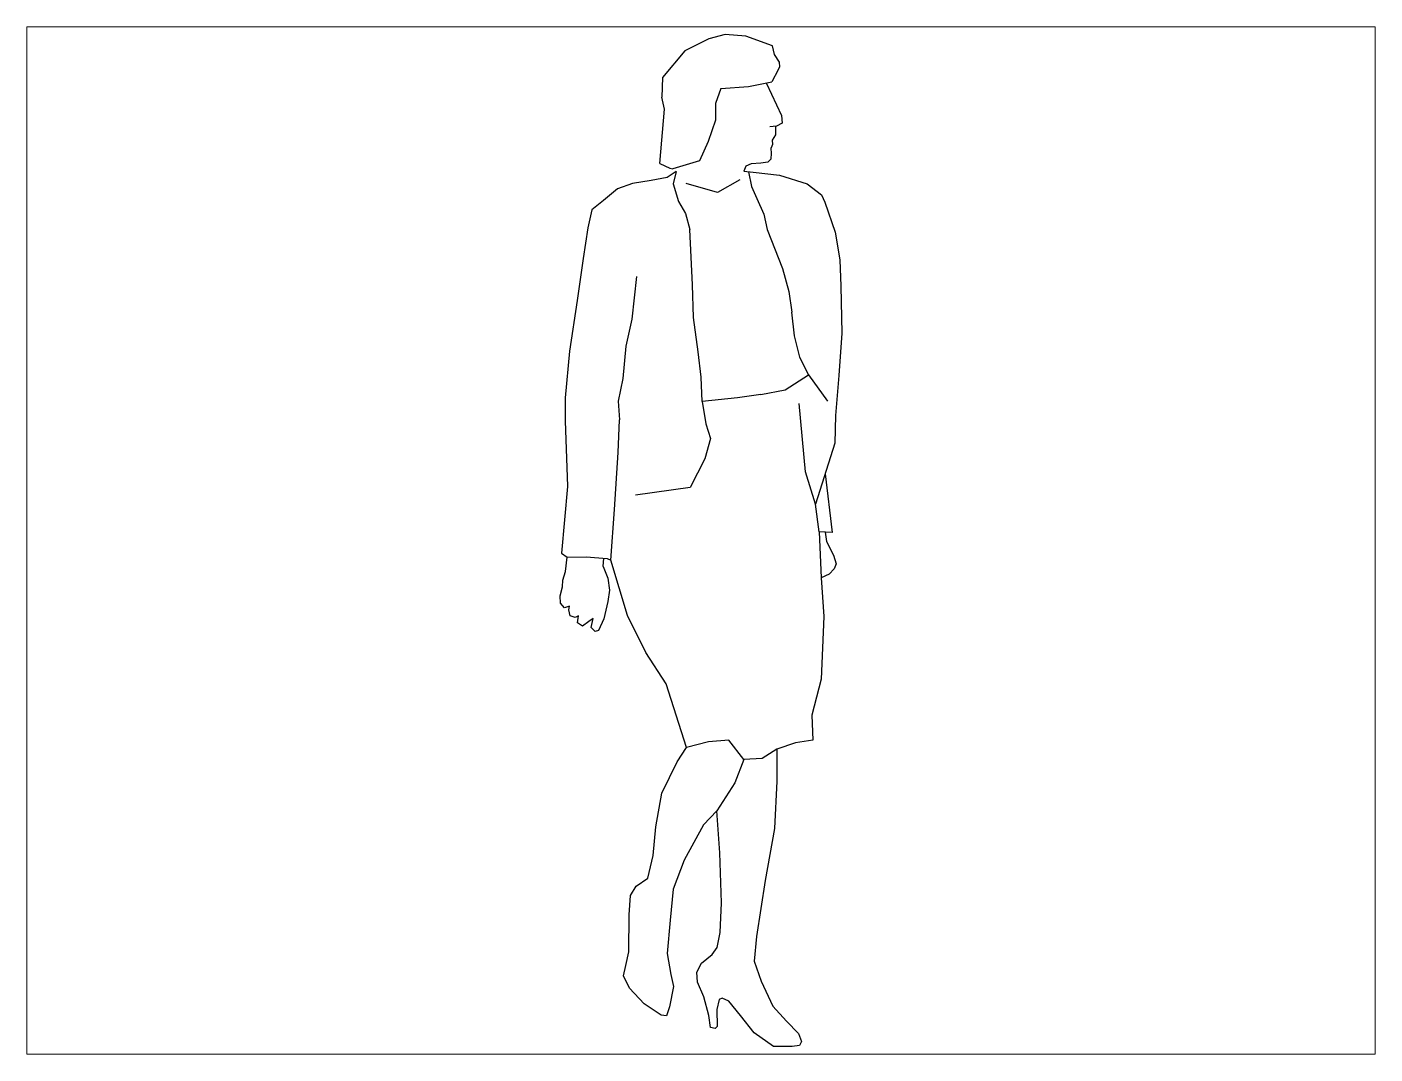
# Paper-space layout 'Layout1' of a CAD drawing. Header units: millimetres. Extents: x 1.05 to 9.45, y 0.8 to 7.2.
# The model-space entities are those that its viewports show. They can reach past a viewport. Long polylines and large blocks are cut down to what shows.
import ezdxf

# ---------------------------------------------------------------- set-up
doc = ezdxf.new("R2010")
doc.units = ezdxf.units.MM
doc.header["$MEASUREMENT"] = 0

# ---------------------------------------------------------------- blocks, each defined once
blk = doc.blocks.new('SYMBOL_Human_7_2D')
for p, q in [((68.6, 1699), (41.3, 1691.8)), ((103.3, 1696.3), (68.6, 1699)), ((147.7, 1679.7), (103.3, 1696.3)), ((1.2, 1671.7), (-36.2, 1627.1)), ((41.3, 1691.8), (1.2, 1671.7)), ((-36.2, 1627.1), (-37.4, 1594)), ((157.5, 1639.9), (146.8, 1619.5)), ((61.4, 1608.2), (107.8, 1611.8)), ((107.8, 1611.8), (146.8, 1619.5)), ((137.8, 1617), (162.8, 1563.1)), ((-32.9, 1573.8), (-37.4, 1594)), ((-40.7, 1483.1), (-32.9, 1573.8)), ((162.8, 1563.1), (164.1, 1550.5)), ((154.6, 1545.3), (143.5, 1544)), ((164.1, 1550.5), (154.6, 1545.3)), ((164.1, 1550.5), (164.1, 1550.5)), ((-40.7, 1483.1), (-24.3, 1474.9)), ((-13.4, 1469.3), (-28.5, 1459.7)), ((-24.3, 1474.9), (-18.9, 1474)), ((-86.3, 1449.4), (-111.8, 1440.5)), ((-55.4, 1454.2), (-86.3, 1449.4)), ((-28.5, 1459.7), (-55.4, 1454.2)), ((55.6, 1434.3), (3.2, 1449.3)), ((93.1, 1455.6), (55.6, 1434.3)), ((-111.8, 1440.5), (-135.2, 1421.2)), ((-154.4, 1405.4), (-161.3, 1375.1)), ((-135.2, 1421.2), (-154.4, 1405.4)), ((138.7, 1372.4), (164.8, 1307.3)), ((164.8, 1307.3), (175.1, 1268.8)), ((175.1, 1268.8), (180, 1233.7)), ((184.8, 1194.5), (180, 1233.7)), ((193.7, 1158.8), (184.8, 1194.5)), ((208.2, 1129.2), (193.7, 1158.8)), ((168.9, 1103.8), (208.2, 1129.2)), ((30, 1084.5), (36.3, 1046.9)), ((128.4, 1096.2), (168.9, 1103.8)), ((36.3, 1046.9), (44, 1022.2)), ((44, 1022.2), (34.8, 988.2)), ((34.8, 988.2), (10.1, 940.4)), ((10.1, 940.4), (-81.6, 927.4))]:
    blk.add_line(p, q)
for points in [[(157.5, 1639.9), (160.3, 1644.7), (159.6, 1652.3), (151.4, 1665.5), (147.7, 1679.7)], [(61.4, 1608.2), (52.5, 1583.2), (52.5, 1555.5), (39.9, 1519.8), (25.6, 1487.6), (-18.9, 1474)], [(152.9, 1545.2), (152.7, 1530.6), (147.2, 1521.7), (148, 1514.9), (146.7, 1512), (145.1, 1508), (145.6, 1500.1)], [(145.6, 1500.1), (145, 1490.4), (139.9, 1485.3), (128.2, 1483.3), (111.9, 1482.2), (103.2, 1478.2), (100.1, 1470), (115.4, 1468.5), (159.3, 1463.4), (205.6, 1449.1), (230.1, 1430.3), (235.7, 1418.1)], [(-13.4, 1469.3), (-18.2, 1448.7), (-9.3, 1419.1), (2.4, 1399.2), (9.3, 1372.4)], [(107.8, 1469.2), (112.5, 1444.6), (121.5, 1424), (133.2, 1397.8), (138.7, 1372.4)], [(235.7, 1418.1), (252.9, 1367.8), (260.5, 1321.7), (262.3, 1277.5), (263.7, 1198.8), (258.8, 1127.7), (253.5, 1060.9)], [(-161.3, 1375.1), (-168.9, 1323.8), (-179.2, 1253.7), (-192.3, 1168.4), (-199.1, 1090.7), (-199.1, 1052.2)], [(128.4, 1096.2), (89.1, 1090.7), (30, 1084.5), (28.6, 1125.1), (23.1, 1167.7), (15.5, 1224.8), (14.1, 1279.8), (9.3, 1372.4)], [(-80.1, 1293.5), (-87.7, 1222), (-98, 1177.3), (-102.8, 1123), (-110.4, 1085.2), (-108.3, 1053.6)], [(208.2, 1129.2), (239.8, 1085.2)], [(253.5, 1060.9), (252.4, 1014.5), (220, 912.6), (203, 966.6), (192.2, 1080.8)], [(-199.1, 1052.2), (-195.3, 941.9), (-205.5, 830.3), (-195.8, 823.7), (-164.2, 824.1), (-129.1, 821.8), (-122.7, 818.5)], [(226.2, 866.3), (229.3, 789.2), (233.9, 724.4), (229.3, 619.5), (213.8, 559.3), (215.4, 517.6), (186.1, 513), (155.2, 502.2), (130.5, 486.8), (99.6, 485.2), (74.9, 517.6), (40.9, 514.5), (3.9, 505.3), (-30.1, 611.7), (-64, 664.2), (-94.9, 725.9), (-122.7, 818.5), (-116.5, 903.4), (-110.3, 999), (-108.3, 1053.6)], [(236.2, 963.5), (247.8, 864.8), (226.2, 866.3), (220, 912.6)], [(236, 865.6), (238.4, 850.1), (250.2, 827.4), (254.6, 812.4), (251, 804.3), (242.5, 795.3), (229.3, 789.1)], [(-152.2, 721.1), (-159.9, 716.1), (-170, 708.4), (-178.5, 713.8), (-176.9, 725.3), (-182.3, 722.6), (-190.8, 725.7), (-193.1, 735.4), (-192, 741.9), (-200.5, 739.2), (-207, 746.9), (-207.4, 759.3), (-203.6, 774.3), (-203.2, 785.5), (-198.5, 799.8), (-195.8, 823.7)], [(-135.6, 807.9), (-134.5, 822.1)], [(-135.6, 807.9), (-127.9, 788.6), (-125.2, 768.5), (-127.9, 749.6), (-134.5, 720.3), (-143.3, 701), (-149.1, 699.1), (-155.7, 706.1), (-152.2, 721.1)], [(99.6, 485.2), (84.8, 446.1), (54.6, 399), (32.1, 375.9), (-0.1, 316.4), (-18.6, 267.7), (-23.5, 216), (-28.4, 160.4), (-22.5, 125.3), (-17.7, 104.9), (-24.5, 70.7), (-29.4, 56.1), (-29.4, 56.1), (-38.8, 56.7), (-66.9, 75.9), (-91.5, 102.3), (-101.8, 122.8), (-97.7, 140.2), (-92.8, 162.9), (-92.4, 224.9), (-89.7, 257.1), (-80.3, 273.1), (-61.1, 286.1), (-51.8, 324.4), (-47.5, 372.4), (-37.7, 428.6), (-11.8, 481.2), (3.9, 505.3)], [(155.2, 502.2), (155.3, 448.9), (151.1, 369.7), (135.3, 282.2), (121.1, 188.8), (117, 147.1), (128.6, 113.8), (148.6, 72.1), (171.2, 47.1), (191.2, 26.3), (196.2, 12.9), (193.2, 6.3), (180.8, 4.3), (149.6, 4.3), (116.9, 27.5), (94, 56.2), (74.5, 80.6), (63.8, 85.7), (58.4, 83.3), (54.5, 66.7), (55.2, 37.9), (52, 34.8), (43.8, 36.2), (41.3, 56.5), (32.8, 87.9), (22.1, 112), (21.1, 128.9), (28.9, 144), (46.7, 158.8), (55.2, 170), (60.2, 195.5), (62.2, 245.2), (59.5, 328.8), (54.6, 399)]]:
    blk.add_lwpolyline(points)

msp = doc.modelspace()

# ---------------------------------------------------------------- block references
msp.add_blockref('SYMBOL_Human_7_2D', (0, 0))

psp = doc.layouts.get("Layout1")

# ---------------------------------------------------------------- viewports
at = {"layer": '0'}
psp.add_viewport(center=(5.25, 4), size=(8.4, 6.4), view_center_point=(28.122, 851.6773), view_height=1719.600217, dxfattribs=at)

doc.saveas('drawing.dxf')
